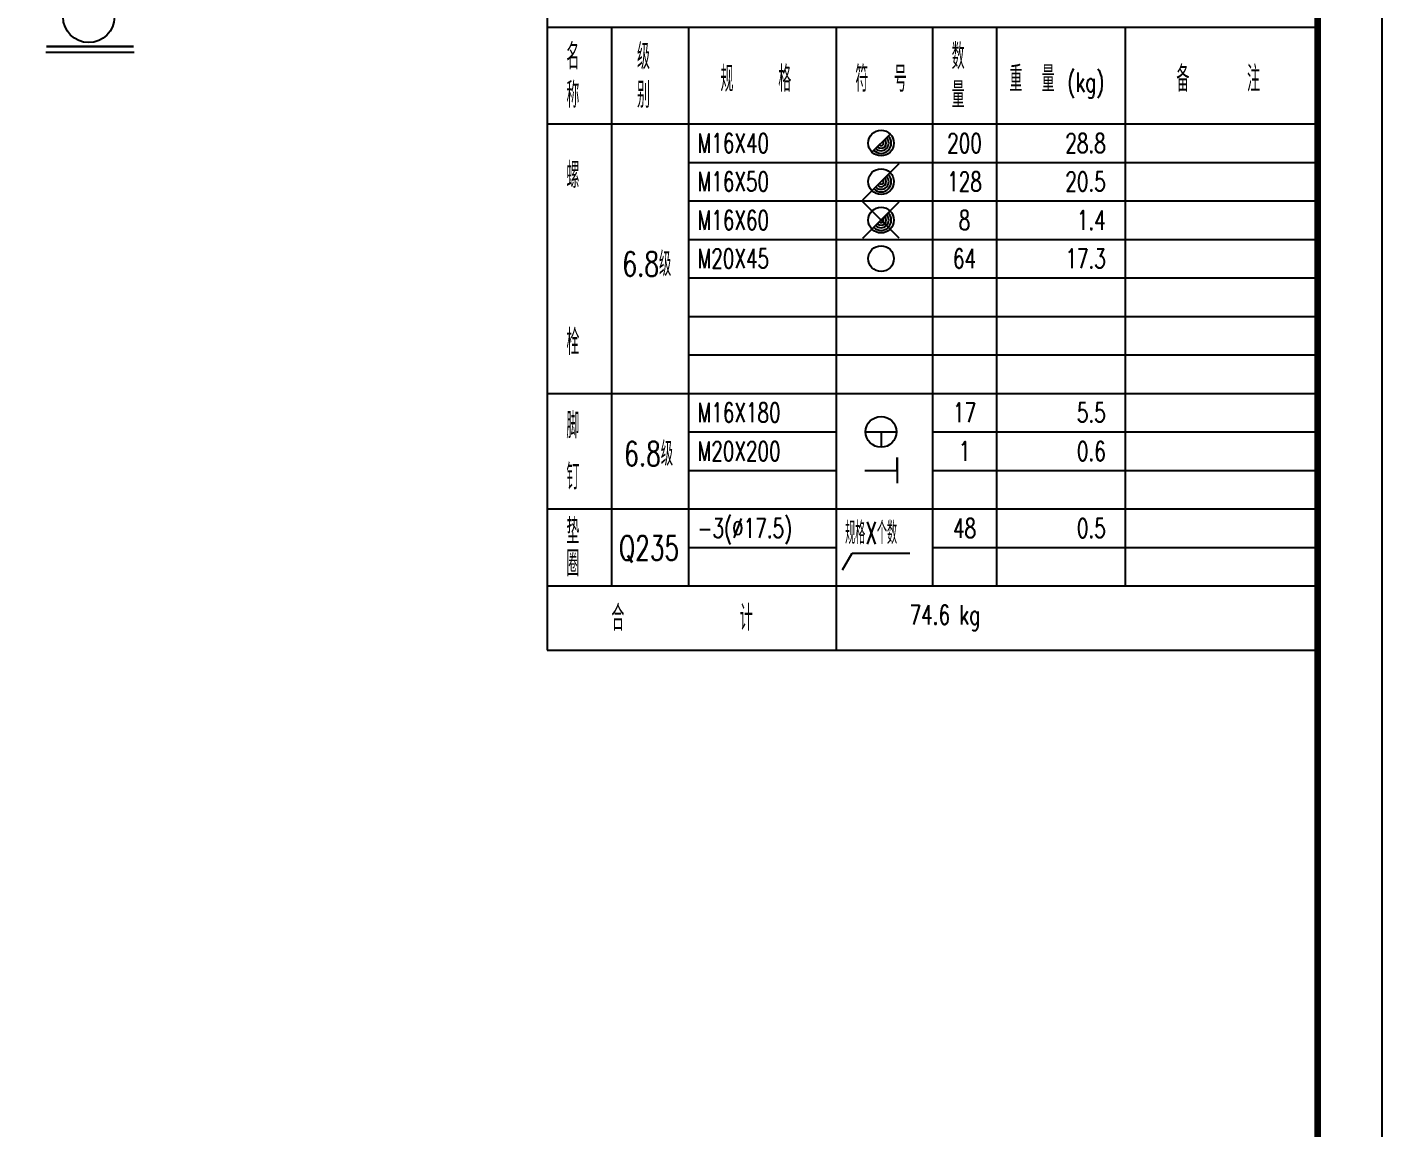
# Model space of a CAD drawing. Header units: millimetres. Extents: x 25911 to 26752, y -11584 to -10990.
# Drawn here: x 26540.8 to 26751.7, y -11412.3 to -11240.8 of the extents above; entities that cross this region are included whole.
import ezdxf
from ezdxf.enums import TextEntityAlignment as Align

# ---------------------------------------------------------------- set-up
doc = ezdxf.new("R2010")
doc.units = ezdxf.units.MM
doc.header["$LTSCALE"] = 10
doc.styles.get("Standard").update_dxf_attribs({"font": 'SIMPLEX.shx', "width": 0.7, "bigfont": 'gbhzfs.shx'})

# ---------------------------------------------------------------- blocks, each defined once
blk = doc.blocks.new('GWTKA1')
blk.add_line((22630.71416270315, -9171.875701341163), (22630.71416270315, -9765.875701341163))
at = {"const_width": 1}
blk.add_lwpolyline([(21814.71416270315, -9755.875701341163), (21814.71416270315, -9181.875701341163), (22620.71416270315, -9181.875701341163), (22620.71416270315, -9755.875701341163), (21814.71416270315, -9755.875701341163)], dxfattribs=at)
blk = doc.blocks.new('M20X45')
blk.add_circle((0, 0), 0.2000000029802322)
blk = doc.blocks.new('M16X60')
for p, q in [((-0.2828427124746191, -0.2828427124746191), (0.282842712474619, 0.282842712474619)), ((0.282842712474619, -0.282842712474619), (-0.282842712474619, 0.282842712474619)), ((-0.1414200067520142, -0.1414200067520142), (0.1414200067520142, 0.1414200067520142))]:
    blk.add_line(p, q)
blk.add_circle((0, 0), 0.2000000029802322)
for radius in [0.1599984774463594, 0.1199988633531256, 0.0799992387231797, 0.0399996193615898]:
    blk.add_arc((0, 0), radius, 225.0000000000001, 45.00000000000005)
blk = doc.blocks.new('M16X50')
for p, q in [((-0.2828427124746191, -0.2828427124746191), (0.282842712474619, 0.282842712474619)), ((-0.1414200067520142, -0.1414200067520142), (0.1414200067520142, 0.1414200067520142))]:
    blk.add_line(p, q)
blk.add_circle((0, 0), 0.2000000029802322)
for radius in [0.1599984774463594, 0.1199988633531256, 0.0799992387231797, 0.0399996193615898]:
    blk.add_arc((0, 0), radius, 225.0000000000001, 45.00000000000005)
blk = doc.blocks.new('M16X40')
blk.add_line((-0.1414200067520142, -0.1414200067520142), (0.1414200067520142, 0.1414200067520142))
blk.add_circle((0, 0), 0.2000000029802322)
for radius in [0.1599984774463594, 0.1199988633531256, 0.0799992387231797, 0.0399996193615898]:
    blk.add_arc((0, 0), radius, 225.0000000000001, 45.00000000000005)

msp = doc.modelspace()

# ---------------------------------------------------------------- linework, layer by layer
for p, q in [((26621.74766243224, -11225.83773401471), (26621.74766243224, -11337.83773401471)), ((26741.74766243224, -11225.83773401471), (26741.74766243224, -11337.83773401471)), ((26741.74766243224, -11240.83773401471), (26621.74766243224, -11240.83773401471)), ((26631.74766243224, -11240.83773401471), (26631.74766243224, -11327.83773401471)), ((26643.74766243224, -11240.83773401471), (26643.74766243224, -11327.83773401471)), ((26666.74766243224, -11240.83773401471), (26666.74766243224, -11337.83773401471)), ((26681.74766243224, -11240.83773401471), (26681.74766243224, -11327.83773401471)), ((26691.74766243224, -11240.83773401471), (26691.74766243224, -11327.83773401471)), ((26711.74766243224, -11240.83773401471), (26711.74766243224, -11327.83773401471)), ((26543.68736519438, -11244.67314109284), (26557.44175527778, -11244.67314109284)), ((26621.74766243224, -11255.83773401471), (26741.74766243224, -11255.83773401471)), ((26643.74766243224, -11261.83773401471), (26741.74766243224, -11261.83773401471)), ((26643.74766243224, -11267.83773401471), (26741.74766243224, -11267.83773401471)), ((26643.74766243224, -11273.83773401471), (26741.74766243224, -11273.83773401471)), ((26643.74766243224, -11279.83773401471), (26741.74766243224, -11279.83773401471)), ((26643.74766243224, -11285.83773401471), (26741.74766243224, -11285.83773401471)), ((26643.74766243224, -11291.83773401471), (26741.74766243224, -11291.83773401471)), ((26621.74766243224, -11297.83773401471), (26741.74766243224, -11297.83773401471)), ((26643.74766243224, -11303.83773401471), (26666.74766243224, -11303.83773401471)), ((26671.34766243224, -11303.83773401471), (26676.14766243224, -11303.83773401471)), ((26673.74766243224, -11303.83773401471), (26673.74766243224, -11306.23773401471)), ((26681.74766243224, -11303.83773401471), (26741.74766243224, -11303.83773401471)), ((26676.24766243224, -11307.83773401471), (26676.24766243224, -11311.83773401471)), ((26676.24766243224, -11309.83773401471), (26676.24766243224, -11307.83773401471)), ((26643.74766243224, -11309.83773401471), (26666.74766243224, -11309.83773401471)), ((26671.24766243224, -11309.83773401471), (26676.24766243224, -11309.83773401471)), ((26681.74766243224, -11309.83773401471), (26741.74766243224, -11309.83773401471)), ((26621.74766243224, -11315.83773401471), (26741.74766243224, -11315.83773401471)), ((26643.74766243224, -11321.83773401471), (26666.74766243224, -11321.83773401471)), ((26667.74766243224, -11325.33773401471), (26669.24766243224, -11322.73965780336)), ((26669.24766243224, -11322.73965780336), (26678.24766243224, -11322.73965780336)), ((26681.74766243224, -11321.83773401471), (26741.74766243224, -11321.83773401471)), ((26621.74766243224, -11327.83773401471), (26741.74766243224, -11327.83773401471)), ((26621.74766243224, -11337.83773401471), (26741.74766243224, -11337.83773401471))]:
    msp.add_line(p, q)
at = {"const_width": 0.3555555555555555}
msp.add_lwpolyline([(26543.77736519438, -11243.78425220394), (26557.35175527778, -11243.78425220394)], dxfattribs=at)
for centre, radius in [((26550.3572306326, -11239.18366735619), 4), ((26673.74766243224, -11303.83773401471), 2.4)]:
    msp.add_circle(centre, radius)

# ---------------------------------------------------------------- block references
msp.add_blockref('GWTKA1', (4121.033499729089, -1817.962032673544))
at = {"xscale": 10, "yscale": 10, "zscale": 10}
for name, p in [('M16X40', (26673.74766243224, -11258.83773401471)), ('M16X50', (26673.74766243224, -11264.83773401471)), ('M16X60', (26673.74766243224, -11270.83773401471)), ('M20X45', (26673.74766243224, -11276.83773401471))]:
    msp.add_blockref(name, p, dxfattribs=at)

# ---------------------------------------------------------------- texts
for s, height, width, p in [('\\M+5C3FB', 4, 0.7, (26624.74766243224, -11247.33773401471)), ('\\M+5BCB6', 4, 0.7, (26635.74766243224, -11247.33773401471)), ('\\M+5CAFD', 4, 0.7, (26684.74766243224, -11247.33773401471)), ('\\M+5B9E6', 4, 0.7, (26648.74766243224, -11250.83773401471)), ('\\M+5B8F1', 4, 0.7, (26657.74766243224, -11250.83773401471)), ('\\M+5B7FB', 4, 0.7, (26669.74766243224, -11250.83773401471)), ('\\M+5BAC5', 4, 0.7, (26675.74766243224, -11250.83773401471)), ('\\M+5D6D8', 4, 0.7, (26693.74766243224, -11250.83773401471)), ('\\M+5C1BF', 4, 0.7, (26698.74766243224, -11250.83773401471)), ('(kg)', 3, 0.7, (26702.74766243224, -11250.83773401471)), ('\\M+5B1B8', 4, 0.7, (26719.74766243224, -11250.83773401471)), ('\\M+5D7A2', 4, 0.7, (26730.74766243224, -11250.83773401471)), ('\\M+5B3C6', 4, 0.7, (26624.74766243224, -11253.33773401471)), ('\\M+5B1F0', 4, 0.7, (26635.74766243224, -11253.33773401471)), ('\\M+5C1BF', 4, 0.7, (26684.74766243224, -11253.33773401471)), ('M16X40', 3, 0.7, (26645.14766243224, -11260.33773401471)), ('\\M+5C2DD', 4, 0.7, (26624.74766243224, -11265.83773401471)), ('M16X50', 3, 0.7, (26645.14766243224, -11266.33773401471)), ('M16X60', 3, 0.7, (26645.14766243224, -11272.33773401471)), ('6.8\\M+5BCB6', 3.8, 0.7, (26633.46683743075, -11279.579479694)), ('M20X45', 3, 0.7, (26645.14766243224, -11278.33773401471)), ('\\M+5CBA8', 4, 0.7, (26624.74766243224, -11291.83773401471)), ('\\M+5BDC5', 4, 0.7, (26624.74766243224, -11304.83773401471)), ('M16X180', 3, 0.7, (26645.14766243224, -11302.33773401471)), ('6.8\\M+5BCB6', 3.8, 0.7, (26633.74766243224, -11309.13916938257)), ('M20X200', 3, 0.7, (26645.14766243224, -11308.33773401471)), ('\\M+5B6A4', 4, 0.7, (26624.74766243224, -11312.83773401471)), ('\\M+5B5E6', 4, 0.7, (26624.74766243224, -11321.33773401471)), ('-3(%%c17.5)', 3, 0.7, (26645.14766243224, -11320.33773401471)), ('\\M+5B9E6\\M+5B8F1X\\M+5B8F6\\M+5CAFD', 3.5, 0.6, (26668.14766243224, -11321.33773401471)), ('Q235', 3.8, 0.7, (26632.94766243224, -11323.83773401471)), ('\\M+5C8A6', 4, 0.7, (26624.74766243224, -11326.33773401471)), ('\\M+5BACF', 4, 0.7, (26631.74766243224, -11334.83773401471)), ('\\M+5BCC6', 4, 0.7, (26651.74766243224, -11334.83773401471)), (' 74.6 kg', 3, 0.7, (26676.74766243224, -11333.83773401471))]:
    msp.add_text(s, height=height, dxfattribs=dict(width=width)).set_placement(p)
at = {"width": 0.7}
for s, p in [('200', (26686.74766243224, -11260.33773401471)), ('128', (26686.74766243224, -11266.33773401471)), ('8', (26686.74766243224, -11272.33773401471)), ('64', (26686.74766243224, -11278.33773401471)), ('17', (26686.74766243224, -11302.33773401471)), ('1', (26686.74766243224, -11308.33773401471)), ('48', (26686.74766243224, -11320.33773401471))]:
    msp.add_text(s, height=3, dxfattribs=at).set_placement(p, align=Align.CENTER)
for s, p in [('28.8', (26708.74766243224, -11260.33773401471)), ('20.5', (26708.74766243224, -11266.33773401471)), ('1.4', (26708.74766243224, -11272.33773401471)), ('17.3', (26708.74766243224, -11278.33773401471)), ('5.5', (26708.74766243224, -11302.33773401471)), ('0.6', (26708.74766243224, -11308.33773401471)), ('0.5', (26708.74766243224, -11320.33773401471))]:
    msp.add_text(s, height=3, dxfattribs=at).set_placement(p, align=Align.RIGHT)

doc.saveas('drawing.dxf')
